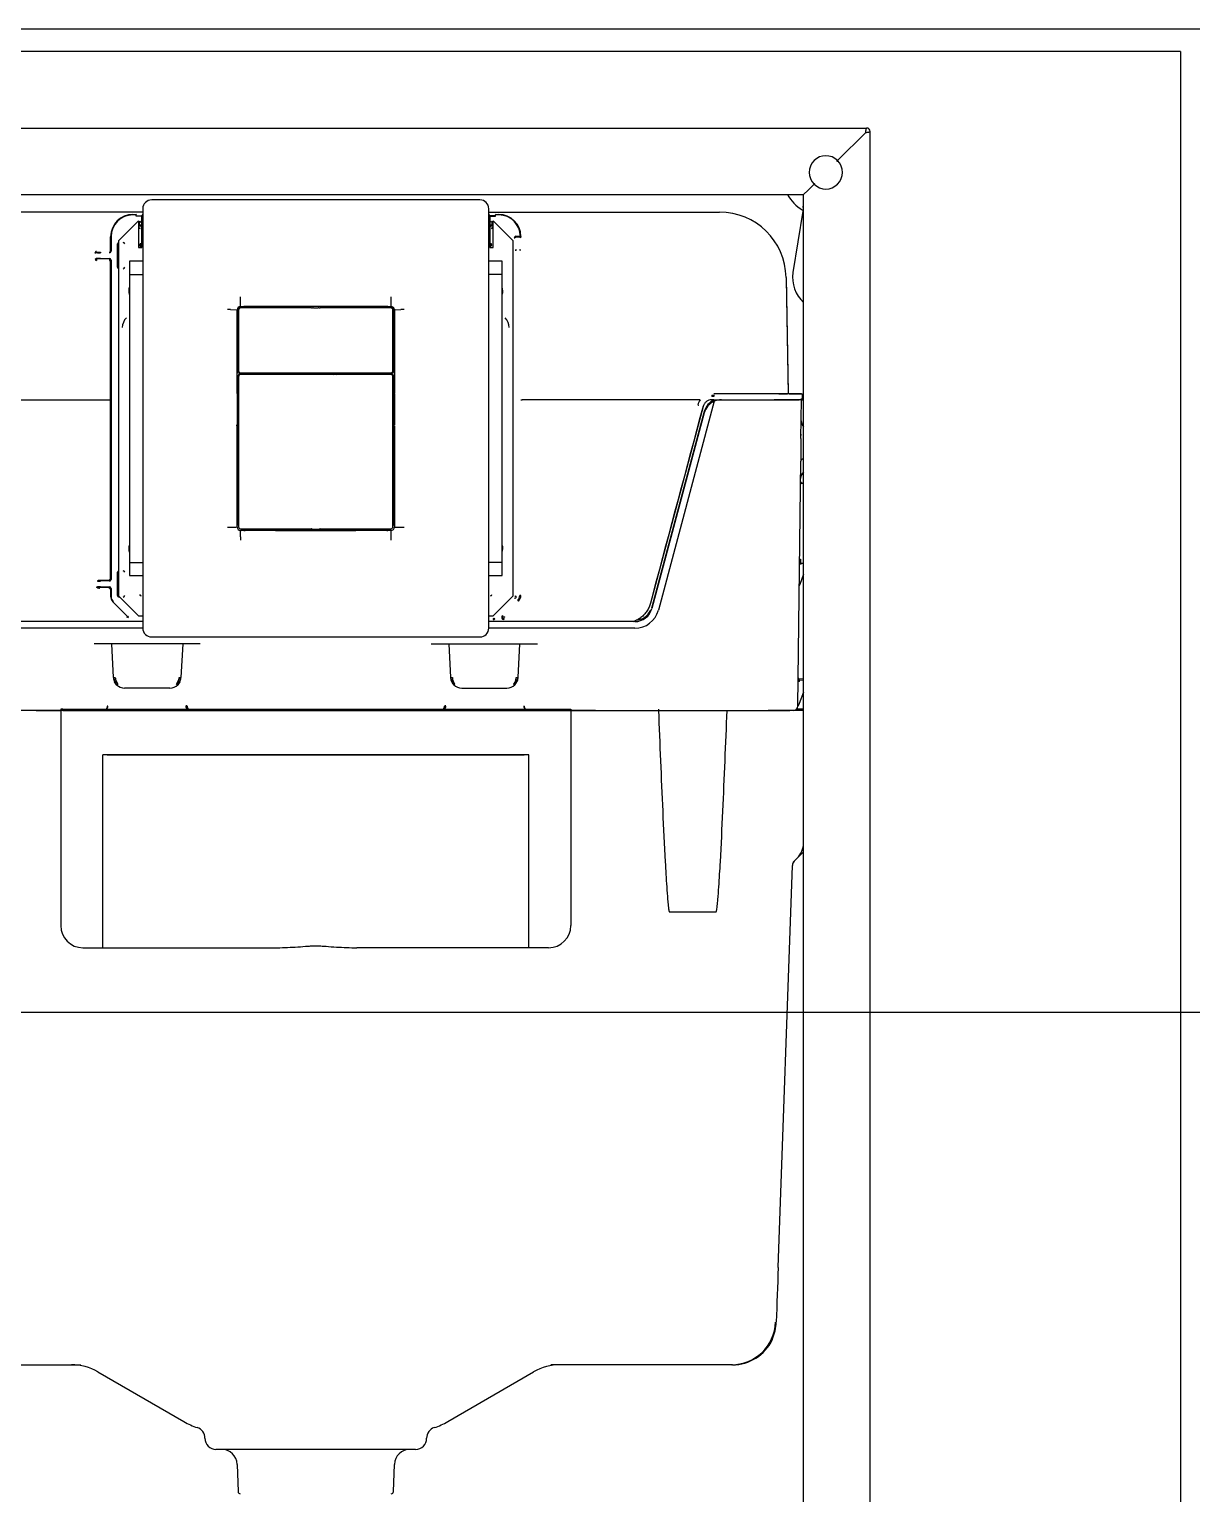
# Model space of a CAD drawing. Header units: millimetres. Extents: x 976 to 9349, y -1578 to 2211.
# Drawn here: x 2495.7 to 2548.1, y 114.9 to 180.9 of the extents above; entities that cross this region are included whole.
import ezdxf

# ---------------------------------------------------------------- set-up
doc = ezdxf.new("R2010")
doc.units = ezdxf.units.MM
for name, color, linetype in [('Inst - woda', 220, 'Continuous'), ('Płytki', 254, 'Continuous'), ('Ściany', 7, 'Continuous')]:
    doc.layers.add(name, color=color, linetype=linetype)

# ---------------------------------------------------------------- blocks, each defined once
blk = doc.blocks.new('Z$W@#24225')
at = {"linetype": 'Continuous'}
for p, q in [((0.16, 116.62), (49.84, 116.62)), ((48.529, 115.151), (49.798, 116.42)), ((49.8, 116.418), (48.531, 115.149)), ((49.798, 116.42), (49.8, 116.418)), ((50, 9.12), (50, 116.46)), ((48.494, 115.116), (48.529, 115.151)), ((48.531, 115.149), (48.496, 115.114)), ((3.002, 113.62), (46.998, 113.62)), ((46.998, 113.62), (47.198, 113.82)), ((47.2, 113.818), (47, 113.618)), ((47, 16.92), (47, 113.618)), ((47.198, 113.82), (47.469, 114.091)), ((47.471, 114.089), (47.2, 113.818)), ((47.469, 114.091), (47.504, 114.126)), ((47.506, 114.124), (47.471, 114.089)), ((17.2, 112.98), (17.2, 94.08)), ((32.4, 113.38), (17.6, 113.38)), ((32.8, 94.08), (32.8, 112.98)), ((17.2, 112.83), (6.791, 112.83)), ((17, 112.43), (16.1, 111.53)), ((16.75, 112.722), (16.9, 112.722)), ((16.9, 112.702), (16.75, 112.702)), ((16.9, 112.783), (16.9, 112.782)), ((16.9, 112.723), (16.9, 112.722)), ((16.9, 112.717), (16.9, 112.722)), ((16.9, 112.717), (16.9, 112.702)), ((16.9, 112.642), (16.9, 112.702)), ((16.9, 112.656), (17.15, 112.656)), ((17.15, 112.642), (16.9, 112.642)), ((17, 112.43), (17, 111.23)), ((17.006, 112.342), (17.026, 112.342)), ((17.03, 112.395), (17.076, 112.395)), ((17.05, 112.395), (17.05, 112.4)), ((17.05, 112.18), (17.05, 112.34)), ((17.05, 112.26), (17.15, 112.26)), ((17.076, 112.392), (17.076, 112.412)), ((17.1, 112.39), (17.15, 112.39)), ((17.2, 112.73), (17.15, 112.68)), ((17.15, 112.28), (17.15, 112.68)), ((17.15, 111.23), (17.15, 112.28)), ((17.2, 112.28), (17.15, 112.28)), ((32.8, 112.83), (43.209, 112.83)), ((32.85, 112.68), (32.8, 112.73)), ((32.8, 112.28), (32.85, 112.28)), ((32.85, 112.68), (32.85, 112.28)), ((33.1, 112.656), (32.85, 112.656)), ((32.85, 112.642), (33.1, 112.642)), ((32.9, 112.39), (32.85, 112.39)), ((32.85, 112.28), (32.85, 111.23)), ((32.85, 112.26), (32.95, 112.26)), ((32.924, 112.392), (32.924, 112.412)), ((32.97, 112.395), (32.924, 112.395)), ((32.95, 112.395), (32.95, 112.4)), ((32.95, 112.18), (32.95, 112.34)), ((32.974, 112.342), (32.994, 112.342)), ((33.9, 111.53), (33, 112.43)), ((33, 111.23), (33, 112.43)), ((33.1, 112.783), (33.1, 112.782)), ((33.1, 112.723), (33.1, 112.722)), ((33.1, 112.722), (33.25, 112.722)), ((33.1, 112.717), (33.1, 112.722)), ((33.1, 112.717), (33.1, 112.702)), ((33.25, 112.702), (33.1, 112.702)), ((33.1, 112.642), (33.1, 112.702)), ((46.961, 112.875), (46.519, 110.107)), ((15.75, 111.07), (15.75, 111.722)), ((15.77, 111.722), (15.77, 111.07)), ((17.006, 112.156), (17.026, 112.156)), ((17.076, 112.086), (17.076, 112.106)), ((17.15, 112.19), (17.1, 112.19)), ((32.85, 112.19), (32.9, 112.19)), ((32.924, 112.106), (32.924, 112.086)), ((32.974, 112.156), (32.994, 112.156)), ((33.952, 111.672), (33.972, 111.672)), ((33.974, 111.672), (33.972, 111.672)), ((34.022, 111.742), (34.2, 111.742)), ((34.022, 111.722), (34.024, 111.722)), ((34.024, 111.722), (34.199, 111.722)), ((34.024, 111.722), (34.024, 111.689)), ((34.199, 111.722), (34.2, 111.722)), ((34.199, 111.689), (34.199, 111.722)), ((34.25, 111.672), (34.249, 111.672)), ((34.25, 111.735), (34.25, 111.722)), ((15.097, 111.003), (15.093, 111.007)), ((15.297, 111.02), (15.297, 111)), ((15.7, 111.02), (15.7, 111)), ((16.058, 110.346), (16.058, 111.394)), ((16.08, 111.37), (16.078, 111.394)), ((16.078, 111.394), (16.078, 110.346)), ((16.08, 110.37), (16.08, 111.37)), ((16.1, 111.53), (16.1, 95.53)), ((17, 111.23), (17.15, 111.23)), ((17.056, 111.344), (17.076, 111.344)), ((17.1, 111.23), (17.1, 111.32)), ((17.126, 111.394), (17.126, 111.414)), ((17.15, 111.37), (17.15, 111.37)), ((32.85, 111.37), (32.85, 111.37)), ((32.85, 111.23), (33, 111.23)), ((32.874, 111.394), (32.874, 111.414)), ((32.9, 111.23), (32.9, 111.32)), ((32.924, 111.344), (32.944, 111.344)), ((33.9, 95.53), (33.9, 111.53)), ((33.992, 111.109), (34.042, 111.109)), ((34.042, 111.126), (34.042, 111.109)), ((34.196, 111.109), (34.196, 111.126)), ((34.246, 111.109), (34.196, 111.109)), ((15.095, 110.735), (15.097, 110.737)), ((15.117, 110.717), (15.115, 110.715)), ((15.115, 110.715), (15.115, 110.65)), ((15.297, 110.74), (15.7, 110.74)), ((15.7, 110.72), (15.297, 110.72)), ((15.695, 110.715), (15.695, 110.65)), ((15.75, 96.27), (15.75, 110.67)), ((15.77, 110.67), (15.77, 96.27)), ((17.2, 110.617), (16.6, 110.613)), ((16.6, 110.613), (16.6, 110.021)), ((33.4, 110.613), (32.8, 110.617)), ((33.4, 110.021), (33.4, 110.613)), ((16.6, 110.021), (17.2, 110.024)), ((16.6, 110.021), (16.6, 97.039)), ((33.4, 110.021), (32.8, 110.024)), ((33.4, 97.039), (33.4, 110.021)), ((46.208, 109.883), (46.299, 104.687)), ((46.208, 109.823), (46.299, 104.627)), ((21.159, 108.433), (21.419, 108.43)), ((21.45, 104.659), (21.45, 108.413)), ((21.472, 108.31), (21.472, 107.735)), ((21.52, 108.41), (21.52, 105.68)), ((21.6, 108.611), (21.598, 108.872)), ((21.617, 108.58), (21.753, 108.58)), ((24.801, 108.51), (21.62, 108.51)), ((23.9, 108.56), (21.722, 108.56)), ((23.195, 108.57), (21.795, 108.57)), ((21.81, 108.578), (21.802, 108.58)), ((23.198, 108.58), (23.19, 108.578)), ((26.753, 108.58), (23.247, 108.58)), ((23.631, 108.58), (23.716, 108.576)), ((26.092, 108.572), (23.907, 108.572)), ((24.035, 108.567), (23.915, 108.567)), ((24.673, 108.56), (24.05, 108.56)), ((24.673, 108.56), (24.773, 108.56)), ((24.776, 108.56), (24.773, 108.56)), ((24.778, 108.52), (24.778, 108.54)), ((24.821, 108.51), (24.846, 108.515)), ((24.896, 108.516), (25.104, 108.516)), ((25.154, 108.515), (25.179, 108.51)), ((28.38, 108.51), (25.199, 108.51)), ((25.222, 108.54), (25.222, 108.52)), ((25.227, 108.56), (25.224, 108.56)), ((25.227, 108.56), (25.327, 108.56)), ((25.95, 108.56), (25.327, 108.56)), ((26.085, 108.567), (25.965, 108.567)), ((28.278, 108.56), (26.1, 108.56)), ((26.105, 108.573), (26.284, 108.576)), ((26.284, 108.576), (26.369, 108.58)), ((26.81, 108.578), (26.802, 108.58)), ((28.205, 108.57), (26.805, 108.57)), ((28.19, 108.578), (28.198, 108.58)), ((28.247, 108.58), (28.383, 108.58)), ((28.4, 108.611), (28.402, 108.872)), ((28.48, 105.68), (28.48, 108.41)), ((28.528, 107.735), (28.528, 108.31)), ((28.55, 108.413), (28.55, 104.659)), ((28.581, 108.43), (28.841, 108.433)), ((21.465, 107.72), (21.465, 107.64)), ((21.472, 107.625), (21.472, 106.165)), ((28.528, 106.165), (28.528, 107.625)), ((28.535, 107.64), (28.535, 107.72)), ((21.465, 106.15), (21.465, 106.07)), ((21.472, 106.055), (21.472, 105.63)), ((28.528, 105.63), (28.528, 106.055)), ((28.535, 106.07), (28.535, 106.15)), ((21.465, 105.035), (21.465, 104.925)), ((21.485, 105.055), (21.491, 105.055)), ((21.491, 105.055), (21.495, 105.46)), ((21.52, 105.41), (21.52, 98.65)), ((21.522, 105.58), (21.62, 105.58)), ((21.62, 105.51), (21.545, 105.51)), ((21.62, 105.58), (28.38, 105.58)), ((28.38, 105.51), (21.62, 105.51)), ((21.86, 105.51), (21.86, 105.58)), ((21.95, 105.57), (21.949, 105.58)), ((21.95, 105.52), (21.95, 105.51)), ((22.13, 105.55), (21.97, 105.55)), ((21.97, 105.54), (22.13, 105.54)), ((22.151, 105.58), (22.15, 105.57)), ((22.15, 105.51), (22.15, 105.52)), ((22.24, 105.58), (22.24, 105.51)), ((23.6, 105.57), (23.599, 105.58)), ((23.6, 105.52), (23.6, 105.51)), ((23.78, 105.55), (23.62, 105.55)), ((23.62, 105.54), (23.78, 105.54)), ((23.801, 105.58), (23.8, 105.57)), ((23.8, 105.51), (23.8, 105.52)), ((26.2, 105.57), (26.199, 105.58)), ((26.2, 105.52), (26.2, 105.51)), ((26.38, 105.55), (26.22, 105.55)), ((26.22, 105.54), (26.38, 105.54)), ((26.401, 105.58), (26.4, 105.57)), ((26.4, 105.51), (26.4, 105.52)), ((27.76, 105.58), (27.76, 105.51)), ((27.85, 105.57), (27.849, 105.58)), ((27.85, 105.52), (27.85, 105.51)), ((28.03, 105.55), (27.87, 105.55)), ((27.87, 105.54), (28.03, 105.54)), ((28.051, 105.58), (28.05, 105.57)), ((28.05, 105.51), (28.05, 105.52)), ((28.14, 105.51), (28.14, 105.58)), ((28.38, 105.58), (28.478, 105.58)), ((28.455, 105.51), (28.38, 105.51)), ((28.48, 98.65), (28.48, 105.41)), ((28.505, 105.46), (28.509, 105.055)), ((28.515, 105.055), (28.509, 105.055)), ((28.535, 104.925), (28.535, 105.035)), ((7.663, 104.37), (15.699, 104.37)), ((21.45, 104.629), (21.452, 104.623)), ((21.452, 104.623), (21.452, 103.237)), ((21.475, 103.23), (21.49, 104.905)), ((21.485, 104.905), (21.49, 104.905)), ((28.51, 104.905), (28.525, 103.23)), ((28.515, 104.905), (28.51, 104.905)), ((28.542, 104.662), (28.55, 104.93)), ((28.55, 104.629), (28.548, 104.623)), ((28.548, 104.623), (28.548, 103.237)), ((42.337, 104.37), (34.301, 104.37)), ((42.972, 104.303), (40.449, 94.885)), ((42.857, 104.572), (42.953, 104.572)), ((42.857, 104.572), (42.857, 104.522)), ((42.953, 104.522), (42.857, 104.522)), ((42.953, 104.37), (42.857, 104.37)), ((42.953, 104.591), (42.953, 104.577)), ((42.953, 104.572), (42.953, 104.522)), ((42.953, 104.37), (46.794, 104.37)), ((42.953, 104.232), (42.953, 104.37)), ((42.972, 104.363), (42.953, 104.29)), ((43.293, 104.37), (45.671, 104.37)), ((46.9, 104.37), (45.671, 104.37)), ((46.35, 104.64), (46.901, 104.631)), ((46.88, 102.621), (46.9, 104.37)), ((46.899, 104.37), (46.9, 104.43)), ((46.899, 104.37), (46.95, 104.37)), ((42.472, 104.074), (40.094, 95.2)), ((42.521, 103.837), (40.159, 95.023)), ((42.521, 103.777), (40.159, 94.963)), ((21.45, 103.231), (21.452, 103.237)), ((21.45, 98.647), (21.45, 103.201)), ((21.465, 103.113), (21.465, 102.997)), ((21.475, 103.23), (21.475, 103.13)), ((21.475, 102.98), (21.475, 102.357)), ((28.525, 103.13), (28.525, 103.23)), ((28.525, 102.357), (28.525, 102.98)), ((28.535, 102.997), (28.535, 103.113)), ((28.55, 103.231), (28.548, 103.237)), ((28.55, 103.201), (28.55, 98.647)), ((21.475, 102.257), (21.475, 102.357)), ((28.525, 102.357), (28.525, 102.257)), ((21.475, 102.257), (21.475, 102.254)), ((21.475, 101.806), (21.475, 101.803)), ((21.475, 101.703), (21.475, 101.803)), ((21.475, 101.703), (21.475, 101.08)), ((21.476, 101.807), (21.476, 102.253)), ((21.519, 102.252), (21.495, 102.252)), ((21.495, 101.808), (21.519, 101.808)), ((28.505, 102.252), (28.481, 102.252)), ((28.481, 101.808), (28.505, 101.808)), ((28.524, 101.807), (28.524, 102.253)), ((28.525, 102.254), (28.525, 102.257)), ((28.525, 101.803), (28.525, 101.806)), ((28.525, 101.803), (28.525, 101.703)), ((28.525, 101.08), (28.525, 101.703)), ((21.465, 101.063), (21.465, 100.947)), ((28.535, 100.947), (28.535, 101.063)), ((46.743, 90.568), (46.869, 101.601)), ((21.475, 100.93), (21.475, 100.83)), ((21.49, 99.155), (21.475, 100.83)), ((28.525, 100.83), (28.51, 99.155)), ((28.525, 100.83), (28.525, 100.93)), ((46.89, 100.594), (46.89, 100.612)), ((21.465, 99.135), (21.465, 99.025)), ((21.485, 99.155), (21.49, 99.155)), ((28.515, 99.155), (28.51, 99.155)), ((28.535, 99.025), (28.535, 99.135)), ((21.159, 98.627), (21.419, 98.63)), ((21.485, 99.005), (21.491, 99.005)), ((21.493, 98.776), (21.491, 99.005)), ((21.598, 98.188), (21.6, 98.449)), ((21.753, 98.48), (21.617, 98.48)), ((21.62, 98.55), (24.801, 98.55)), ((21.975, 98.526), (21.741, 98.528)), ((21.795, 98.49), (23.195, 98.49)), ((21.802, 98.48), (21.81, 98.482)), ((21.975, 98.523), (21.975, 98.526)), ((21.995, 98.503), (22.105, 98.503)), ((23.8, 98.51), (22.125, 98.525)), ((22.125, 98.523), (22.125, 98.525)), ((23.19, 98.482), (23.198, 98.48)), ((23.247, 98.48), (26.753, 98.48)), ((23.895, 98.504), (23.752, 98.502)), ((23.8, 98.51), (23.9, 98.51)), ((23.915, 98.503), (24.035, 98.503)), ((25.955, 98.506), (24.045, 98.506)), ((24.05, 98.51), (24.673, 98.51)), ((24.773, 98.51), (24.673, 98.51)), ((24.773, 98.51), (24.776, 98.51)), ((24.778, 98.544), (24.778, 98.53)), ((24.821, 98.55), (24.846, 98.545)), ((24.896, 98.544), (25.104, 98.544)), ((25.154, 98.545), (25.179, 98.55)), ((25.199, 98.55), (28.38, 98.55)), ((25.222, 98.53), (25.222, 98.544)), ((25.224, 98.51), (25.227, 98.51)), ((25.327, 98.51), (25.227, 98.51)), ((25.327, 98.51), (25.95, 98.51)), ((25.965, 98.503), (26.085, 98.503)), ((26.1, 98.51), (26.2, 98.51)), ((26.248, 98.502), (26.105, 98.504)), ((27.875, 98.525), (26.2, 98.51)), ((26.802, 98.48), (26.81, 98.482)), ((26.805, 98.49), (28.205, 98.49)), ((27.875, 98.523), (27.875, 98.525)), ((27.895, 98.503), (28.005, 98.503)), ((28.259, 98.528), (28.025, 98.526)), ((28.025, 98.523), (28.025, 98.526)), ((28.198, 98.48), (28.19, 98.482)), ((28.383, 98.48), (28.247, 98.48)), ((28.402, 98.188), (28.4, 98.449)), ((28.509, 99.005), (28.507, 98.776)), ((28.515, 99.005), (28.509, 99.005)), ((28.581, 98.63), (28.841, 98.627)), ((16.6, 97.039), (16.6, 96.447)), ((16.6, 97.039), (17.2, 97.036)), ((33.4, 97.039), (32.8, 97.036)), ((33.4, 96.447), (33.4, 97.039)), ((46.818, 97.184), (46.86, 97.184)), ((16.058, 95.546), (16.058, 96.594)), ((16.078, 96.594), (16.078, 95.546)), ((16.08, 95.57), (16.08, 96.57)), ((16.6, 96.447), (17.2, 96.443)), ((32.8, 96.443), (33.4, 96.447)), ((46.816, 96.938), (46.835, 96.938)), ((47, 96.506), (46.825, 96.042)), ((47, 97.012), (46.857, 96.987)), ((47, 96.991), (46.86, 96.967)), ((15.7, 96.22), (15.246, 96.22)), ((15.25, 95.92), (15.7, 95.92)), ((15.25, 95.869), (15.25, 95.92)), ((15.297, 96.22), (15.7, 96.22)), ((15.297, 96.22), (15.297, 96.2)), ((15.297, 95.94), (15.297, 95.92)), ((15.7, 95.92), (15.297, 95.92)), ((15.7, 96.27), (15.7, 96.22)), ((15.7, 96.2), (15.7, 96.22)), ((15.7, 95.92), (15.7, 95.94)), ((15.7, 95.869), (15.7, 95.92)), ((15.75, 96.27), (15.75, 96.27)), ((15.75, 95.87), (15.75, 95.514)), ((15.77, 95.87), (15.77, 95.514)), ((46.825, 96.042), (46.805, 95.988)), ((15.852, 95.264), (16.515, 94.602)), ((15.853, 95.265), (15.867, 95.279)), ((16.516, 94.602), (15.853, 95.265)), ((16.1, 95.53), (17, 94.63)), ((16.128, 95.496), (16.134, 95.496)), ((16.154, 95.476), (16.128, 95.476)), ((33, 94.63), (33.9, 95.53)), ((33.963, 95.448), (33.998, 95.412)), ((33.972, 95.527), (33.992, 95.518)), ((33.992, 95.518), (34.042, 95.518)), ((34.143, 95.294), (34.107, 95.329)), ((34.246, 95.543), (34.196, 95.543)), ((16.55, 94.576), (16.489, 94.576)), ((16.516, 94.602), (16.53, 94.616)), ((17, 94.63), (17.2, 94.63)), ((32.8, 94.63), (33, 94.63)), ((33.006, 94.512), (33.006, 94.462)), ((33.042, 94.527), (33.078, 94.492)), ((33.446, 94.597), (33.411, 94.633)), ((33.482, 94.512), (33.482, 94.462)), ((17.215, 94.37), (10.614, 94.37)), ((17.2, 94.07), (10.614, 94.07)), ((39.386, 94.37), (32.785, 94.37)), ((39.386, 94.07), (32.8, 94.07)), ((19.791, 93.37), (15.009, 93.37)), ((15.879, 91.844), (15.799, 93.37)), ((17.6, 93.68), (32.4, 93.68)), ((19.001, 93.37), (18.921, 91.844)), ((30.209, 93.37), (34.991, 93.37)), ((30.999, 93.37), (31.079, 91.844)), ((34.121, 91.844), (34.201, 93.37)), ((46.811, 91.784), (47, 91.801)), ((16.019, 91.582), (15.929, 91.712)), ((16.019, 91.522), (15.929, 91.652)), ((16.001, 91.686), (16.077, 91.557)), ((18.421, 91.37), (16.379, 91.37)), ((18.723, 91.557), (18.799, 91.686)), ((18.871, 91.712), (18.781, 91.582)), ((18.871, 91.652), (18.781, 91.522)), ((31.129, 91.712), (31.219, 91.582)), ((31.129, 91.652), (31.219, 91.522)), ((31.277, 91.557), (31.201, 91.686)), ((31.579, 91.37), (33.621, 91.37)), ((33.999, 91.686), (33.923, 91.557)), ((33.981, 91.582), (34.071, 91.712)), ((33.981, 91.522), (34.071, 91.652)), ((47, 91.186), (46.795, 90.678)), ((46.811, 91.724), (47, 91.741)), ((15.623, 90.567), (15.61, 90.567)), ((19.198, 90.567), (19.183, 90.567)), ((30.802, 90.567), (30.817, 90.567)), ((34.377, 90.567), (34.39, 90.567)), ((46.71, 90.43), (46.711, 90.46)), ((46.71, 90.46), (46.71, 90.43)), ((46.711, 90.46), (46.711, 90.472)), ((46.75, 90.568), (46.742, 90.549)), ((46.795, 90.678), (46.75, 90.568)), ((13.3, 90.37), (10, 90.37)), ((12.389, 90.37), (13.5, 90.37)), ((13.5, 90.37), (13.3, 90.37)), ((13.6, 90.43), (13.5, 90.43)), ((13.5, 90.43), (13.5, 90.37)), ((13.6, 90.37), (13.5, 90.37)), ((13.5, 90.37), (13.5, 80.67)), ((13.6, 90.43), (36.4, 90.43)), ((13.6, 90.37), (36.4, 90.37)), ((36.4, 90.43), (36.5, 90.43)), ((36.4, 90.37), (36.5, 90.37)), ((36.5, 90.43), (36.5, 90.37)), ((37.611, 90.37), (36.5, 90.37)), ((36.5, 90.37), (36.7, 90.37)), ((36.5, 90.37), (36.5, 80.67)), ((36.7, 90.37), (40, 90.37)), ((40, 90.37), (40.361, 90.37)), ((40.361, 90.37), (40.452, 90.37)), ((40.452, 90.37), (43.548, 90.37)), ((43.548, 90.37), (43.639, 90.37)), ((43.639, 90.37), (44, 90.37)), ((44, 90.37), (44.787, 90.37)), ((44.787, 90.37), (46.373, 90.37)), ((45.511, 90.37), (45.402, 90.37)), ((46.543, 90.37), (45.511, 90.37)), ((47, 90.37), (46.411, 90.37)), ((47, 90.43), (46.686, 90.43)), ((15.4, 79.769), (15.4, 88.37)), ((34.6, 88.37), (15.4, 88.37)), ((15.6, 88.37), (34.4, 88.37)), ((34.6, 79.769), (34.6, 88.37)), ((46.996, 84.391), (47, 84.641)), ((46.998, 83.997), (46.703, 83.702)), ((45.852, 65.255), (46.49, 83.375)), ((46.703, 83.702), (46.529, 83.528)), ((40.949, 81.286), (43.051, 81.286)), ((14.5, 79.67), (15.4, 79.67)), ((15.4, 79.67), (15.4, 79.769)), ((15.4, 79.67), (23.147, 79.67)), ((34.6, 79.67), (26.853, 79.67)), ((34.6, 79.67), (34.6, 79.769)), ((35.5, 79.67), (34.6, 79.67)), ((6.265, 60.87), (14.404, 60.87)), ((43.735, 60.87), (35.596, 60.87)), ((43.789, 60.87), (43.735, 60.87)), ((15.177, 60.548), (19.05, 58.312)), ((30.95, 58.312), (34.823, 60.548)), ((20, 57.565), (20, 57.56)), ((30, 57.56), (30, 57.565)), ((29.5, 57.06), (20.5, 57.06)), ((21.454, 56.384), (21.497, 55.157)), ((28.503, 55.157), (28.546, 56.384))]:
    blk.add_line(p, q, dxfattribs=at)
for centre, radius, start, end in [((49.84, 116.46), 0.16, 0, 90), ((48, 114.62), 0.75, 45.10804, 224.89196), ((48, 114.62), 0.75, 225.10804, 44.89196), ((48, 114.62), 2, 210, 237.94574), ((31.354, 111.735), 2.897, 358.75223, 359.74447), ((15.112, 110.987), 0.069, 89.67995, 180.31684), ((15.114, 110.72), 0.0696, 180.94158, 270.65724), ((48, 109.87), 1.5, 170.91528, 228.18969), ((17.1, 109.27), 0.533, 159.85697, 196.68935), ((49.418, 109.017), 27.821, 180.00404, 180.29811), ((-2.476, 108.884), 30.878, 359.97734, 0.24229), ((32.9, 109.27), 0.533, 343.31065, 20.14303), ((21.11, 88.619), 19.814, 89.85792, 90.26976), ((21.42, 108.383), 0.0472, 80.53333, 91.33453), ((21.722, 108.31), 0.25, 90, 180), ((21.813, 108.61), 0.213, 179.69756, 182.09006), ((23.915, 108.547), 0.02, 90, 139.4584), ((24.035, 108.547), 0.02, 40.5416, 90), ((25.965, 108.547), 0.02, 90, 139.4584), ((26.085, 108.547), 0.02, 40.5416, 90), ((28.278, 108.31), 0.25, 0, 90), ((28.336, 108.61), 0.0643, 353.04968, 0.99269), ((28.58, 108.283), 0.147, 89.56423, 93.01798), ((28.974, 92.263), 16.17, 89.9668, 90.47144), ((16.9, 107.621), 0.625, 135, 180), ((21.485, 107.72), 0.02, 130.5416, 180), ((21.485, 107.64), 0.02, 180, 229.4584), ((28.515, 107.72), 0.02, 0, 49.4584), ((28.515, 107.64), 0.02, 310.5416, 0), ((33.1, 107.621), 0.625, 0, 45), ((21.485, 106.15), 0.02, 130.5416, 180), ((21.485, 106.07), 0.02, 180, 229.4584), ((21.522, 105.63), 0.05, 180, 270), ((28.478, 105.63), 0.05, 270, 0), ((28.515, 106.15), 0.02, 0, 49.4584), ((28.515, 106.07), 0.02, 310.5416, 0), ((21.485, 105.035), 0.02, 90, 180), ((21.545, 105.46), 0.05, 90, 179.49742), ((21.97, 105.57), 0.02, 181, 270), ((21.97, 105.52), 0.02, 90, 180), ((22.13, 105.57), 0.02, 270, 359), ((22.13, 105.52), 0.02, 0, 90), ((23.62, 105.57), 0.02, 181, 270), ((23.62, 105.52), 0.02, 90, 180), ((23.78, 105.57), 0.02, 270, 359), ((23.78, 105.52), 0.02, 0, 90), ((25, 106.53), 1.375, 223.70211, 227.63974), ((25, 106.53), 1.372, 223.81366, 227.61832), ((24.244, 105.409), 0.2, 147.63825, 149.7807), ((25, 106.53), 1.28, 227.91809, 232.83271), ((25, 106.53), 1.28, 307.16729, 312.08191), ((25, 106.53), 1.372, 312.38168, 316.18634), ((25.756, 105.409), 0.2, 30.2193, 32.36175), ((25, 106.53), 1.375, 312.36026, 316.29789), ((26.22, 105.57), 0.02, 181, 270), ((26.22, 105.52), 0.02, 90, 180), ((26.38, 105.57), 0.02, 270, 359), ((26.38, 105.52), 0.02, 0, 90), ((27.87, 105.57), 0.02, 181, 270), ((27.87, 105.52), 0.02, 90, 180), ((28.03, 105.57), 0.02, 270, 359), ((28.03, 105.52), 0.02, 0, 90), ((28.455, 105.46), 0.05, 0.50258, 90), ((28.515, 105.035), 0.02, 0, 90), ((21.485, 104.925), 0.02, 180, 270), ((28.515, 104.925), 0.02, 270, 0), ((42.877, 103.957), 0.68, 142.57217, 164.37087), ((42.337, 104.369), 0.000725, 54.46603, 92.49064), ((43.293, 103.63), 0.8, 113.68219, 165), ((43.293, 103.57), 0.8, 113.68219, 165), ((44.211, -3139.973), 3244.605, 89.952493, 90.022205), ((43.293, 103.57), 0.8, 90, 113.68219), ((45.2, 260.486), 155.85, 270.25288, 270.39198), ((46.319, 102.592), 2.048, 89.13554, 91.48546), ((46.9, 104.581), 0.05, 359.98, 89.02005), ((-3992.424, 1180.926), 4176.124, 344.937754, 345.057154), ((21.485, 103.113), 0.02, 120, 180), ((21.485, 102.997), 0.02, 180, 240), ((28.515, 103.113), 0.02, 0, 60), ((28.515, 102.997), 0.02, 300, 0), ((47.289, 103.42), 0.4, 179.35, 223.6877), ((47.188, 103.38), 0.3, 228.52723, 231.16958), ((101.435, 101.492), 54.567, 178.81441, 179.88559), ((21.485, 101.063), 0.02, 120, 180), ((28.515, 101.063), 0.02, 0, 60), ((47.26, 100.82), 0.4, 130.49382, 179.35), ((21.485, 100.947), 0.02, 180, 240), ((28.515, 100.947), 0.02, 300, 0), ((46.907, 100.607), 0.05, 144.86019, 174.66506), ((47.221, 100.567), 0.335, 167.49531, 172.26092), ((-49.68, 370.49), 286.652, 289.68745, 289.7109), ((21.485, 99.135), 0.02, 90, 180), ((21.485, 99.025), 0.02, 180, 270), ((28.515, 99.135), 0.02, 0, 90), ((28.515, 99.025), 0.02, 270, 0), ((21.104, 114.743), 16.116, 269.69059, 270.19691), ((21.42, 98.677), 0.0474, 268.67167, 279.42031), ((21.743, 98.778), 0.25, 180.49821, 206.9482), ((21.813, 98.45), 0.213, 177.90992, 180.30245), ((21.743, 98.778), 0.25, 245.70446, 269.50287), ((21.995, 98.523), 0.02, 180, 270), ((22.105, 98.523), 0.02, 270, 0), ((23.915, 98.523), 0.02, 220.5416, 270), ((24.035, 98.523), 0.02, 270, 319.4584), ((25.149, 98.542), 0.371, 178.81522, 179.69303), ((24.851, 98.542), 0.371, 0.30697, 1.18478), ((25.965, 98.523), 0.02, 220.5416, 270), ((26.085, 98.523), 0.02, 270, 319.4584), ((27.895, 98.523), 0.02, 180, 270), ((28.005, 98.523), 0.02, 270, 0), ((28.257, 98.778), 0.25, 270.49713, 294.29554), ((28.336, 98.45), 0.0647, 359.0133, 6.90724), ((28.257, 98.778), 0.25, 333.0518, 359.50179), ((28.58, 98.777), 0.147, 266.98478, 270.43483), ((28.894, 114.741), 16.114, 269.81072, 270.3171), ((17.1, 97.67), 0.533, 163.31065, 200.14303), ((44.796, 98.161), 23.198, 179.93349, 180.28615), ((5.038, 98.055), 23.365, 359.976, 0.32616), ((32.9, 97.67), 0.533, 339.85697, 16.68935), ((46.866, 96.997), 0.05, 102.98232, 179.35), ((46.866, 96.937), 0.05, 100, 179.35), ((46.865, 96.937), 0.03, 100, 179.35), ((15.904, 95.496), 0.5, 66.96863, 69.43712), ((16.69, 95.43), 0.65, 155.18239, 159.78752), ((16.482, 94.624), 0.0477, 274.47577, 336.76412), ((39.386, 95.17), 0.8, 270, 345), ((39.386, 95.17), 1.1, 270, 345), ((39.386, 95.23), 0.8, 273.62311, 334.51414), ((39.386, 95.23), 0.8, 343.38389, 345), ((16.379, 91.87), 0.5, 183, 205.90469), ((16.379, 91.93), 0.5, 189.91504, 205.90469), ((16.379, 91.869), 0.42, 183, 205.90469), ((18.421, 91.869), 0.42, 334.09531, 357), ((18.421, 91.87), 0.5, 334.09531, 357), ((18.421, 91.93), 0.5, 334.09531, 350.08498), ((31.579, 91.87), 0.5, 183, 205.90469), ((31.579, 91.93), 0.5, 189.91503, 205.90469), ((31.579, 91.869), 0.42, 183, 205.90469), ((33.621, 91.869), 0.42, 334.09531, 357), ((33.621, 91.87), 0.5, 334.09531, 357), ((33.621, 91.93), 0.5, 334.09531, 350.08498), ((46.807, 91.834), 0.05, 183.2959, 275), ((46.807, 91.774), 0.05, 179.35, 275), ((16.379, 91.87), 0.5, 205.90469, 212.92117), ((16.379, 91.87), 0.5, 218.08668, 224.05808), ((16.379, 91.93), 0.5, 224.05808, 230.62465), ((16.379, 91.87), 0.5, 224.05808, 270), ((18.421, 91.87), 0.5, 270, 315.94192), ((18.421, 91.93), 0.5, 309.37535, 315.94192), ((18.421, 91.87), 0.5, 315.94192, 335.19833), ((31.579, 91.87), 0.5, 205.90469, 224.05808), ((31.579, 91.93), 0.5, 224.05808, 230.62465), ((31.579, 91.87), 0.5, 224.05808, 270), ((33.621, 91.87), 0.5, 270, 315.94192), ((33.621, 91.93), 0.5, 309.37535, 315.94192), ((33.621, 91.87), 0.5, 315.94192, 320.21586), ((33.621, 91.87), 0.5, 327.07883, 334.09531), ((15.421, 90.573), 0.202, 311.51706, 358.21841), ((19.388, 90.574), 0.253, 181.70567, 216.64254), ((30.612, 90.574), 0.253, 323.35746, 358.29433), ((34.579, 90.573), 0.202, 181.78159, 228.48294), ((46.543, 90.57), 0.2, 270, 359.35), ((45.996, 84.409), 1, 315, 359), ((14.5, 80.67), 1, 180, 270), ((35.5, 80.67), 1, 270, 0), ((43.704, 62.877), 2.063, 335.90795, 357.86566), ((13.977, 58.47), 2.4, 60, 90), ((36.023, 58.47), 2.4, 90, 120), ((20.7, 61.17), 3.3, 240, 251.58742), ((29.3, 61.17), 3.3, 288.41258, 300), ((19.5, 57.565), 0.5, 0, 71.58742), ((20.5, 57.56), 0.5, 180, 270), ((29.5, 57.56), 0.5, 270, 0), ((30.5, 57.565), 0.5, 108.41258, 180), ((20.754, 56.36), 0.7, 2, 90), ((29.246, 56.36), 0.7, 90, 178), ((21.597, 55.16), 0.1, 182, 270), ((28.403, 55.16), 0.1, 270, 358)]:
    blk.add_arc(centre, radius, start, end, dxfattribs=at)
for centre, major_axis, ratio, start_param, end_param in [((17.6, 112.98), (0.283, -0.283), 0.999695, 2.356347, 3.926839), ((32.4, 112.98), (-0.283, -0.283), 0.999695, 2.356347, 3.926839), ((16.75, 111.722), (0.895, -0.447), 0.999817, 2.03449, 3.605134), ((16.75, 111.722), (0.877, -0.438), 0.99981, 2.03449, 3.605134), ((17.076, 112.342), (0.0699, -0.007), 0.996157, 1.670597, 3.240633), ((17.076, 112.342), (0.0501, -0.005), 0.99311, 1.670597, 3.240633), ((17.1, 112.34), (0.0499, -0.005), 0.996157, 1.670597, 3.240633), ((17.1, 112.24), (0.0356, 0.0356), 0.992433, 2.359993, 3.923193), ((32.9, 112.34), (-0.0499, -0.005), 0.996157, 3.042553, 4.612588), ((32.9, 112.24), (-0.0356, 0.0356), 0.992433, 2.359993, 3.923193), ((32.924, 112.342), (-0.0699, -0.007), 0.996157, 3.042553, 4.612588), ((32.924, 112.342), (-0.0501, -0.005), 0.99311, 3.042553, 4.612588), ((33.25, 111.722), (-0.895, -0.447), 0.999817, 2.691091, 4.248696), ((33.25, 111.722), (-0.877, -0.438), 0.99981, 2.691091, 4.248696), ((43.208, 109.83), (-2.679, -1.351), 0.999812, 2.692049, 4.245243), ((17.076, 112.156), (0.0499, 0.0499), 0.992433, 2.359993, 3.923193), ((17.076, 112.156), (0.0358, 0.0358), 0.986483, 2.359993, 3.923193), ((32.924, 112.156), (-0.0499, 0.0499), 0.992433, 2.359993, 3.923193), ((32.924, 112.156), (-0.0358, 0.0358), 0.986483, 2.359993, 3.923193), ((34.022, 111.672), (0.0703, 0), 0.996195, 1.570796, 3.141593), ((34.024, 111.672), (-0.05, -0.0016), 0.341867, 4.701503, 6.190308), ((34.199, 111.672), (0.05, -0.0003), 0.342014, 0.018573, 1.572969), ((34.2, 111.672), (-0.07, 0), 0.999848, 4.259735, 4.712389), ((34.2, 111.732), (0.05, 0), 0.999726, 0, 0.9421), ((15.043, 111.007), (0.05, 0.0004), 0.412273, 4.709132, 6.264028), ((15.297, 111.003), (-0.2, 0), 0.01571, 0.017453, 1.570796), ((15.297, 111.023), (-0.18, 0), 0.017455, 0.017453, 1.570796), ((15.7, 111.07), (-0.0495, 0.0495), 0.999695, 2.356347, 3.926839), ((15.7, 111.07), (-0.0354, 0.0354), 0.999452, 2.356347, 3.926839), ((16.128, 111.394), (0.007, -0.0699), 0.996157, 3.447097, 4.612588), ((16.13, 111.37), (0.005, -0.0499), 0.996157, 3.685312, 4.612588), ((16.314, 111.394), (-0.0499, -0.0499), 0.992433, 2.359993, 3.923193), ((17.126, 111.344), (0.0499, -0.0499), 0.992433, 2.359993, 3.923193), ((17.126, 111.344), (0.0358, -0.0358), 0.986483, 2.359993, 3.923193), ((17.15, 111.32), (0.0356, -0.0356), 0.992433, 2.359993, 3.923193), ((32.85, 111.32), (-0.0356, -0.0356), 0.992433, 2.359993, 3.923193), ((32.874, 111.344), (-0.0499, -0.0499), 0.992433, 2.359993, 3.923193), ((32.874, 111.344), (-0.0358, -0.0358), 0.986483, 2.359993, 3.923193), ((34.042, 111.109), (-0.05, -0.0016), 0.341867, 4.701503, 6.190308), ((34.196, 111.109), (0.05, -0.0003), 0.342014, 0.018573, 1.572969), ((15.045, 110.735), (0.05, 0.0003), 0.322881, 4.710466, 6.264744), ((15.297, 110.737), (-0.2, 0), 0.01571, 4.712389, 6.265732), ((15.297, 110.717), (-0.18, 0), 0.017455, 4.712389, 6.265732), ((15.695, 110.665), (-0.0354, 0.0354), 0.999695, 3.927143, 5.497635), ((15.695, 110.665), (0.05, 0.0003), 0.300065, 4.710741, 6.264889), ((15.7, 110.67), (-0.0495, -0.0495), 0.999695, 2.356347, 3.926839), ((15.7, 110.67), (-0.0354, -0.0354), 0.999452, 2.356347, 3.926839), ((16.128, 110.346), (0.007, 0.0699), 0.996157, 1.670597, 2.836088), ((16.13, 110.43), (0.005, 0.0499), 0.996157, 1.670597, 2.597873), ((16.314, 110.346), (-0.0499, 0.0499), 0.992433, 2.359993, 3.923193), ((21.617, 108.413), (0.118, -0.118), 0.999924, 2.356233, 3.926953), ((21.62, 108.41), (0.0707, -0.0707), 0.999695, 2.356347, 3.926839), ((21.753, 108.58), (0.05, 0), 0.008727, 0.05236, 1.570796), ((21.795, 108.59), (0.0142, 0.0142), 0.997265, 2.882633, 3.925621), ((21.81, 108.558), (0, 0.0117), 1, -0.072917, -0.000457), ((23.19, 108.558), (0, 0.02), 1, 0.000457, 0.072917), ((23.195, 108.59), (-0.0142, 0.0142), 0.997265, 2.357564, 3.396668), ((23.247, 108.58), (-0.05, 0), 0.008727, 4.712389, 6.230825), ((23.907, 108.552), (0.0141, -0.0141), 0.999695, 2.356347, 3.523435), ((24.776, 108.54), (0, -0.02), 0.087489, 1.570796, 3.141593), ((24.78, 108.52), (0, -0.02), 0.087489, 4.712389, 5.235988), ((24.801, 108.51), (0.02, 0), 0.017455, 4.712389, 6.195919), ((24.896, 108.515), (-0.05, 0), 0.017455, 4.712389, 6.195919), ((25.104, 108.515), (0.05, 0), 0.017455, 0.087266, 1.570796), ((25.199, 108.51), (-0.02, 0), 0.017455, 0.087266, 1.570796), ((25.224, 108.54), (0, 0.02), 1, 0, 1.570796), ((25.22, 108.52), (0, 0.0101), 1, 3.291983, 4.712389), ((26.092, 108.552), (-0.0141, -0.0141), 0.999695, 2.759751, 3.926839), ((26.753, 108.58), (0.05, 0), 0.008727, 0.05236, 1.570796), ((26.805, 108.59), (0.0142, 0.0142), 0.997265, 2.886517, 3.925621), ((26.81, 108.558), (0, 0.0117), 1, -0.072917, -0.000457), ((28.19, 108.558), (0, 0.02), 1, 0.000457, 0.072917), ((28.247, 108.58), (-0.05, 0), 0.008727, 4.712389, 6.230825), ((28.205, 108.59), (-0.0142, 0.0142), 0.997265, 2.357564, 3.400551), ((28.38, 108.41), (-0.0707, -0.0707), 0.999695, 2.356347, 3.926839), ((28.383, 108.413), (-0.118, -0.118), 0.999924, 2.356233, 3.926953), ((21.62, 105.68), (0.0707, 0.0707), 0.999695, 2.356347, 3.926839), ((28.38, 105.68), (-0.0707, 0.0707), 0.999695, 2.356347, 3.926839), ((21.62, 105.41), (0.0707, -0.0707), 0.999695, 2.356347, 3.926839), ((28.38, 105.41), (-0.0707, -0.0707), 0.999695, 2.356347, 3.926839), ((15.699, 104.371), (0.05, 0), 0.01021, 4.712388, 6.265731), ((21.45, 104.659), (0, -0.03), 0.008727, 4.712389, 6.248279), ((28.55, 104.659), (0, -0.03), 0.008727, 0.034907, 1.570796), ((34.301, 104.371), (0.05, 0), 0.01021, 3.159047, 4.71239), ((46.349, 104.688), (-0.05, 0), 0.999848, 0.017451, 1.570796), ((42.222, 104.14), (0.0483, -0.0129), 0.002866, 4.713157, 6.26353), ((21.45, 103.201), (0, 0.03), 1, 0.000305, 1.570796), ((28.55, 103.201), (0, 0.000262), 1, -1.570796, -0.000305), ((46.902, 102.779), (0.02, -0.0002), 0.992784, 1.599512, 3.141593), ((21.495, 102.254), (-0.02, 0), 0.087489, 0, 1.570796), ((21.495, 101.806), (0.02, 0), 0.087489, 1.570796, 3.141593), ((28.505, 102.254), (-0.02, 0), 0.087489, 1.570796, 3.141593), ((28.505, 101.806), (0.02, 0), 0.087489, 0, 1.570796), ((47.269, 101.596), (-0.4, 0.005), 0.402549, 5.453096, 6.283185), ((46.908, 100.628), (0.05, -0.0006), 0.242043, 1.590997, 3.141593), ((21.617, 98.647), (0.118, 0.118), 0.999924, 2.356233, 3.926953), ((21.62, 98.65), (0.0707, 0.0707), 0.999695, 2.356347, 3.926839), ((21.753, 98.48), (0.05, 0), 0.008727, 4.712389, 6.230825), ((21.795, 98.47), (0.0142, -0.0142), 0.997265, 2.357564, 3.400552), ((21.81, 98.502), (0, -0.02), 0.052408, 0.008727, 0.94845), ((23.19, 98.502), (0, -0.02), 0.052408, 5.334735, 6.274459), ((23.195, 98.47), (-0.0142, -0.0142), 0.997265, 2.886518, 3.925621), ((23.247, 98.48), (-0.05, 0), 0.008727, 0.05236, 1.570796), ((23.907, 98.526), (0.0141, 0.0141), 0.999695, 3.255485, 3.926839), ((24.776, 98.53), (0, -0.02), 0.087489, 0, 1.570796), ((24.801, 98.55), (0.02, 0), 0.017455, 0.087266, 1.570796), ((24.896, 98.545), (-0.05, 0), 0.017455, 0.087266, 1.570796), ((25.104, 98.545), (-0.05, 0), 0.017455, 1.570796, 3.054326), ((25.199, 98.55), (-0.02, 0), 0.017455, 4.712389, 6.195919), ((25.224, 98.53), (0, 0.00175), 1, 1.570796, 3.141593), ((26.092, 98.526), (-0.0141, 0.0141), 0.999695, 2.356347, 3.0277), ((26.753, 98.48), (0.05, 0), 0.008727, 4.712389, 6.230825), ((26.805, 98.47), (0.0142, -0.0142), 0.997265, 2.357564, 3.396668), ((26.81, 98.502), (0, -0.02), 0.052408, 0.008727, 0.94845), ((28.19, 98.502), (0, 0.0117), 1, 3.068676, 3.141135), ((28.247, 98.48), (0.05, 0), 0.008727, 3.193953, 4.712389), ((28.205, 98.47), (-0.0142, -0.0142), 0.997265, 2.882633, 3.925621), ((28.38, 98.65), (-0.0707, 0.0707), 0.999695, 2.356347, 3.926839), ((28.383, 98.647), (-0.118, 0.118), 0.999924, 2.356233, 3.926953), ((46.869, 97.192), (0.012, 0.205), 0.04045, 1.61242, 3.151117), ((16.128, 96.594), (0.007, -0.0699), 0.996157, 3.447097, 4.612588), ((16.128, 96.594), (0.005, -0.0501), 0.99311, 3.626252, 4.612588), ((16.13, 96.57), (0.005, -0.0499), 0.996157, 3.685312, 4.612588), ((16.314, 96.594), (-0.0499, -0.0499), 0.992433, 2.359993, 3.923193), ((15.118, 95.939), (-0.05, -0.0001), 0.002967, 1.570788, 2.366099), ((15.297, 96.203), (-0.2, 0), 0.01571, 0.771135, 1.570796), ((15.297, 95.937), (-0.2, 0), 0.01571, 4.712389, 5.507696), ((15.7, 96.27), (-0.0495, 0.0495), 0.999695, 2.356347, 3.926839), ((15.7, 96.27), (0.05, 0), 0.002967, 4.712389, 6.265732), ((15.7, 95.87), (-0.0495, -0.0495), 0.999695, 2.356347, 3.926839), ((15.7, 95.87), (-0.05, 0), 0.002967, 1.570796, 3.124139), ((16.1, 95.514), (-0.059, -0.348), 0.992982, 4.880309, 5.667511), ((16.1, 95.515), (0.054, 0.328), 0.994251, 1.734516, 2.521718), ((16.128, 95.546), (0.007, 0.0699), 0.996157, 1.670597, 3.240633), ((16.128, 95.546), (0.005, 0.0501), 0.99311, 1.670597, 3.240633), ((16.13, 95.63), (0.005, 0.0499), 0.996157, 1.670597, 2.597873), ((16.314, 95.546), (-0.0499, 0.0499), 0.992433, 2.359993, 3.923193), ((17.126, 95.596), (0.0499, 0.0499), 0.992433, 2.359993, 3.923193), ((32.874, 95.596), (-0.0499, 0.0499), 0.992433, 2.359993, 3.923193), ((33.891, 95.518), (-0.139, 0.058), 0.995546, 2.750469, 3.532716), ((33.896, 95.543), (-0.049, 0.298), 0.994251, 3.761467, 4.54867), ((33.896, 95.543), (0.057, -0.347), 0.995882, 0.619875, 1.407077), ((16.479, 94.567), (-0.0353, -0.0354), 0.002098, 1.568698, 3.054326), ((16.48, 94.567), (-0.0702, 0.0087), 0.990032, 2.811865, 4.045153), ((33.006, 94.562), (0.0502, -0.0082), 0.982981, 4.876137, 5.663339), ((33.006, 94.562), (-0.0992, 0.0163), 0.994251, 1.734544, 2.521746), ((33.482, 94.562), (0.1, 0.012), 0.990032, 2.238032, 4.588136), ((33.482, 94.562), (0.0511, 0.0063), 0.970775, 2.238032, 4.588136), ((33.521, 94.567), (0.0353, -0.0354), 0.002098, 3.228859, 4.714487), ((17.6, 94.08), (0.283, 0.283), 0.999695, 2.356347, 3.926839), ((32.4, 94.08), (-0.283, 0.283), 0.999695, 2.356347, 3.926839), ((15.959, 91.848), (-0.0799, -0.0042), 0.008715, 0, 1.57034), ((18.841, 91.848), (0.0799, -0.0042), 0.008715, 4.712846, 6.283185), ((31.159, 91.848), (-0.0799, -0.0042), 0.008715, 0, 1.57034), ((34.041, 91.848), (0.0799, -0.0042), 0.008715, 4.712846, 6.283185), ((16.077, 91.578), (-0.0575, -0.0556), 0.195451, 0, 1.383876), ((18.723, 91.578), (0.0575, -0.0556), 0.195451, 4.89931, 6.283185), ((31.277, 91.578), (-0.0575, -0.0556), 0.195451, 0, 1.383876), ((33.923, 91.578), (0.0575, -0.0556), 0.195451, 4.89931, 6.283185), ((46.806, 91.672), (-0.05, 0.0006), 0.017451, 4.712587, 6.283185), ((46.806, 91.674), (-0.0055, -0.0507), 0.001464, 1.553699, 3.141882), ((15.417, 90.57), (0, -0.2), 0.965926, 0.795399, 1.553343), ((19.135, 90.566), (0.05, 0.0007), 0.017389, 0.261799, 1.565908), ((19.391, 90.57), (0, -0.2), 0.965926, 4.729842, 5.487786), ((30.609, 90.57), (0, -0.2), 0.965926, 0.795399, 1.553343), ((30.865, 90.566), (-0.05, 0.0007), 0.017389, 4.717277, 6.021386), ((34.583, 90.57), (0, -0.2), 0.965926, 4.729842, 5.487786), ((46.793, 90.567), (-0.05, 0.0006), 0.017451, 5.75765, 6.283185), ((46.79, 83.364), (-0.212, 0.212), 0.999673, 0, 0.750655), ((45.848, 65.059), (-0.397, -11.258), 0.00031, 4.694936, 4.914367), ((43.735, 62.87), (0, -2), 0.998989, 0, 1.535895), ((43.789, 62.87), (2, 0), 0.999848, 4.712389, 5.828126)]:
    blk.add_ellipse(centre, major_axis=major_axis, ratio=ratio, start_param=start_param, end_param=end_param, dxfattribs=at)
for points, knots in [([(49.798, 116.42), (49.801, 116.446), (49.805, 116.472), (49.812, 116.521), (49.815, 116.543), (49.822, 116.58), (49.826, 116.595), (49.833, 116.615), (49.836, 116.62), (49.84, 116.62)], [0, 0, 0, 0, 0.25, 0.25, 0.5, 0.5, 0.75, 0.75, 1, 1, 1, 1]), ([(49.8, 116.418), (49.813, 116.42), (49.839, 116.423), (49.864, 116.427), (49.889, 116.43), (49.912, 116.434), (49.932, 116.437), (49.951, 116.441), (49.967, 116.444), (49.98, 116.448), (49.99, 116.451), (49.997, 116.455), (50, 116.458), (50, 116.46)], [0, 0, 0, 0, 0.125, 0.25, 0.25, 0.375, 0.5, 0.5, 0.625, 0.75, 0.75, 0.875, 1, 1, 1, 1]), ([(46.939, 112.925), (46.947, 112.92), (46.954, 112.912), (46.962, 112.894), (46.963, 112.884), (46.961, 112.875)], [0, 0, 0, 0, 0.5, 0.5, 1, 1, 1, 1]), ([(46.966, 113.054), (46.969, 113.059), (46.972, 113.065), (46.976, 113.074), (46.976, 113.077), (46.976, 113.079)], [0, 0, 0, 0, 0.5, 0.5, 1, 1, 1, 1]), ([(46.976, 113.079), (46.98, 113.078), (46.986, 113.078), (46.995, 113.082), (46.997, 113.084), (47, 113.086)], [0, 0, 0, 0, 0.5, 0.5, 0.6959965, 0.6959965, 0.6959965, 0.6959965]), ([(46.976, 113.079), (46.976, 113.079), (46.976, 113.079), (46.976, 113.079), (46.976, 113.079), (46.976, 113.079), (46.976, 113.079)], [0, 0, 0, 0, 0.519477, 0.519477, 0.519477, 1, 1, 1, 1]), ([(42.857, 104.37), (42.813, 104.37), (42.77, 104.363), (42.687, 104.335), (42.649, 104.314), (42.597, 104.274), (42.581, 104.26), (42.551, 104.228), (42.538, 104.211), (42.513, 104.175), (42.503, 104.156), (42.485, 104.116), (42.477, 104.096), (42.472, 104.074)], [0, 0, 0, 0, 0.25, 0.25, 0.5, 0.5, 0.625, 0.625, 0.75, 0.75, 0.875, 0.875, 1, 1, 1, 1]), ([(46.907, 100.64), (46.903, 100.628), (46.899, 100.616), (46.892, 100.598), (46.89, 100.592), (46.89, 100.594)], [0, 0, 0, 0, 0.5, 0.5, 1, 1, 1, 1]), ([(15.25, 95.869), (15.237, 95.869), (15.223, 95.87), (15.196, 95.872), (15.182, 95.875), (15.156, 95.884), (15.143, 95.891), (15.124, 95.911), (15.118, 95.925), (15.118, 95.939)], [0, 0, 0, 0, 0.25, 0.25, 0.5, 0.5, 0.75, 0.75, 1, 1, 1, 1]), ([(15.246, 96.22), (15.229, 96.221), (15.212, 96.221), (15.187, 96.219), (15.179, 96.218), (15.168, 96.215), (15.164, 96.213), (15.158, 96.21), (15.157, 96.209), (15.154, 96.206), (15.153, 96.204), (15.153, 96.201)], [0, 0, 0, 0, 0.5, 0.5, 0.75, 0.75, 0.875, 0.875, 0.9375, 0.9375, 1, 1, 1, 1]), ([(40.094, 95.2), (40.077, 95.136), (40.055, 95.075), (40.001, 94.956), (39.969, 94.899), (39.896, 94.789), (39.855, 94.738), (39.766, 94.643), (39.718, 94.599), (39.639, 94.539), (39.612, 94.519), (39.557, 94.484), (39.529, 94.467), (39.443, 94.421), (39.383, 94.395), (39.314, 94.372), (39.307, 94.37), (39.301, 94.367)], [0, 0, 0, 0, 0.125, 0.125, 0.25, 0.25, 0.375, 0.375, 0.5, 0.5, 0.5625, 0.5625, 0.625, 0.625, 0.75, 0.75, 0.7632579, 0.7632579, 0.7632579, 0.7632579]), ([(40.452, 90.37), (40.512, 88.854), (40.574, 87.337), (40.677, 85.063), (40.713, 84.305), (40.776, 83.169), (40.798, 82.79), (40.836, 82.222), (40.85, 82.033), (40.874, 81.75), (40.883, 81.655), (40.899, 81.514), (40.905, 81.467), (40.915, 81.397), (40.919, 81.373), (40.926, 81.338), (40.929, 81.327), (40.934, 81.31), (40.936, 81.304), (40.941, 81.293), (40.943, 81.286), (40.949, 81.286)], [0, 0, 0, 0, 0.5, 0.5, 0.75, 0.75, 0.875, 0.875, 0.9375, 0.9375, 0.96875, 0.96875, 0.984375, 0.984375, 0.992188, 0.992188, 0.996094, 0.996094, 0.998047, 0.998047, 1, 1, 1, 1]), ([(43.051, 81.286), (43.057, 81.286), (43.059, 81.293), (43.064, 81.304), (43.066, 81.31), (43.071, 81.327), (43.074, 81.338), (43.081, 81.373), (43.085, 81.397), (43.095, 81.467), (43.101, 81.514), (43.117, 81.656), (43.126, 81.75), (43.15, 82.034), (43.164, 82.223), (43.202, 82.79), (43.224, 83.169), (43.287, 84.306), (43.323, 85.064), (43.426, 87.337), (43.488, 88.854), (43.548, 90.37)], [0, 0, 0, 0, 0.001953, 0.001953, 0.003906, 0.003906, 0.007812, 0.007812, 0.015625, 0.015625, 0.03125, 0.03125, 0.0625, 0.0625, 0.125, 0.125, 0.25, 0.25, 0.5, 0.5, 1, 1, 1, 1]), ([(23.147, 79.67), (23.301, 79.67), (23.456, 79.674), (23.764, 79.686), (23.918, 79.694), (24.227, 79.713), (24.382, 79.723), (24.613, 79.74), (24.691, 79.745), (24.807, 79.753), (24.845, 79.756), (24.923, 79.76), (24.961, 79.762), (25.039, 79.762), (25.078, 79.76), (25.155, 79.756), (25.194, 79.753), (25.31, 79.745), (25.387, 79.74), (25.619, 79.723), (25.773, 79.713), (26.082, 79.694), (26.236, 79.686), (26.544, 79.674), (26.698, 79.67), (26.853, 79.67)], [0, 0, 0, 0, 0.125, 0.125, 0.25, 0.25, 0.375, 0.375, 0.4375, 0.4375, 0.46875, 0.46875, 0.5, 0.5, 0.53125, 0.53125, 0.5625, 0.5625, 0.625, 0.625, 0.75, 0.75, 0.875, 0.875, 1, 1, 1, 1]), ([(45.59, 62.043), (45.59, 62.043), (45.591, 62.044), (45.592, 62.047), (45.596, 62.056), (45.605, 62.078), (45.62, 62.114), (45.63, 62.142), (45.636, 62.159)], [0.1948991, 0.1948991, 0.1948991, 0.1948991, 0.2190669, 0.2695099, 0.3596822, 0.5079799, 0.750573, 1, 1, 1, 1]), ([(45.585, 61.991), (45.589, 61.998), (45.591, 62.004), (45.594, 62.019), (45.595, 62.026), (45.595, 62.033)], [0, 0, 0, 0, 0.5, 0.5, 1, 1, 1, 1])]:
    blk.add_open_spline(points, degree=3, knots=knots, dxfattribs=at)
for points in [[(46.95, 104.522), (46.95, 104.542), (46.95, 104.561), (46.95, 104.581)], [(46.95, 104.37), (46.95, 104.42), (46.95, 104.471), (46.95, 104.521)], [(40.452, 90.43), (40.453, 90.415), (40.453, 90.401), (40.454, 90.386)]]:
    blk.add_open_spline(points, degree=3, dxfattribs=at)

msp = doc.modelspace()

# ---------------------------------------------------------------- linework, layer by layer
at = {"layer": 'Płytki'}
for p, q in [((2548.606, 180.868), (2469.606, 180.868)), ((2469.014, 136.568), (2618.606, 136.568))]:
    msp.add_line(p, q, dxfattribs=at)
at = {"layer": 'Ściany'}
for q in [(2470.606, 179.868), (2547.606, 59.868)]:
    msp.add_line((2547.606, 179.868), q, dxfattribs=at)

# ---------------------------------------------------------------- block references
at = {"layer": 'Inst - woda'}
msp.add_blockref('Z$W@#24225', (2483.606, 59.798), dxfattribs=at)

doc.saveas('drawing.dxf')
